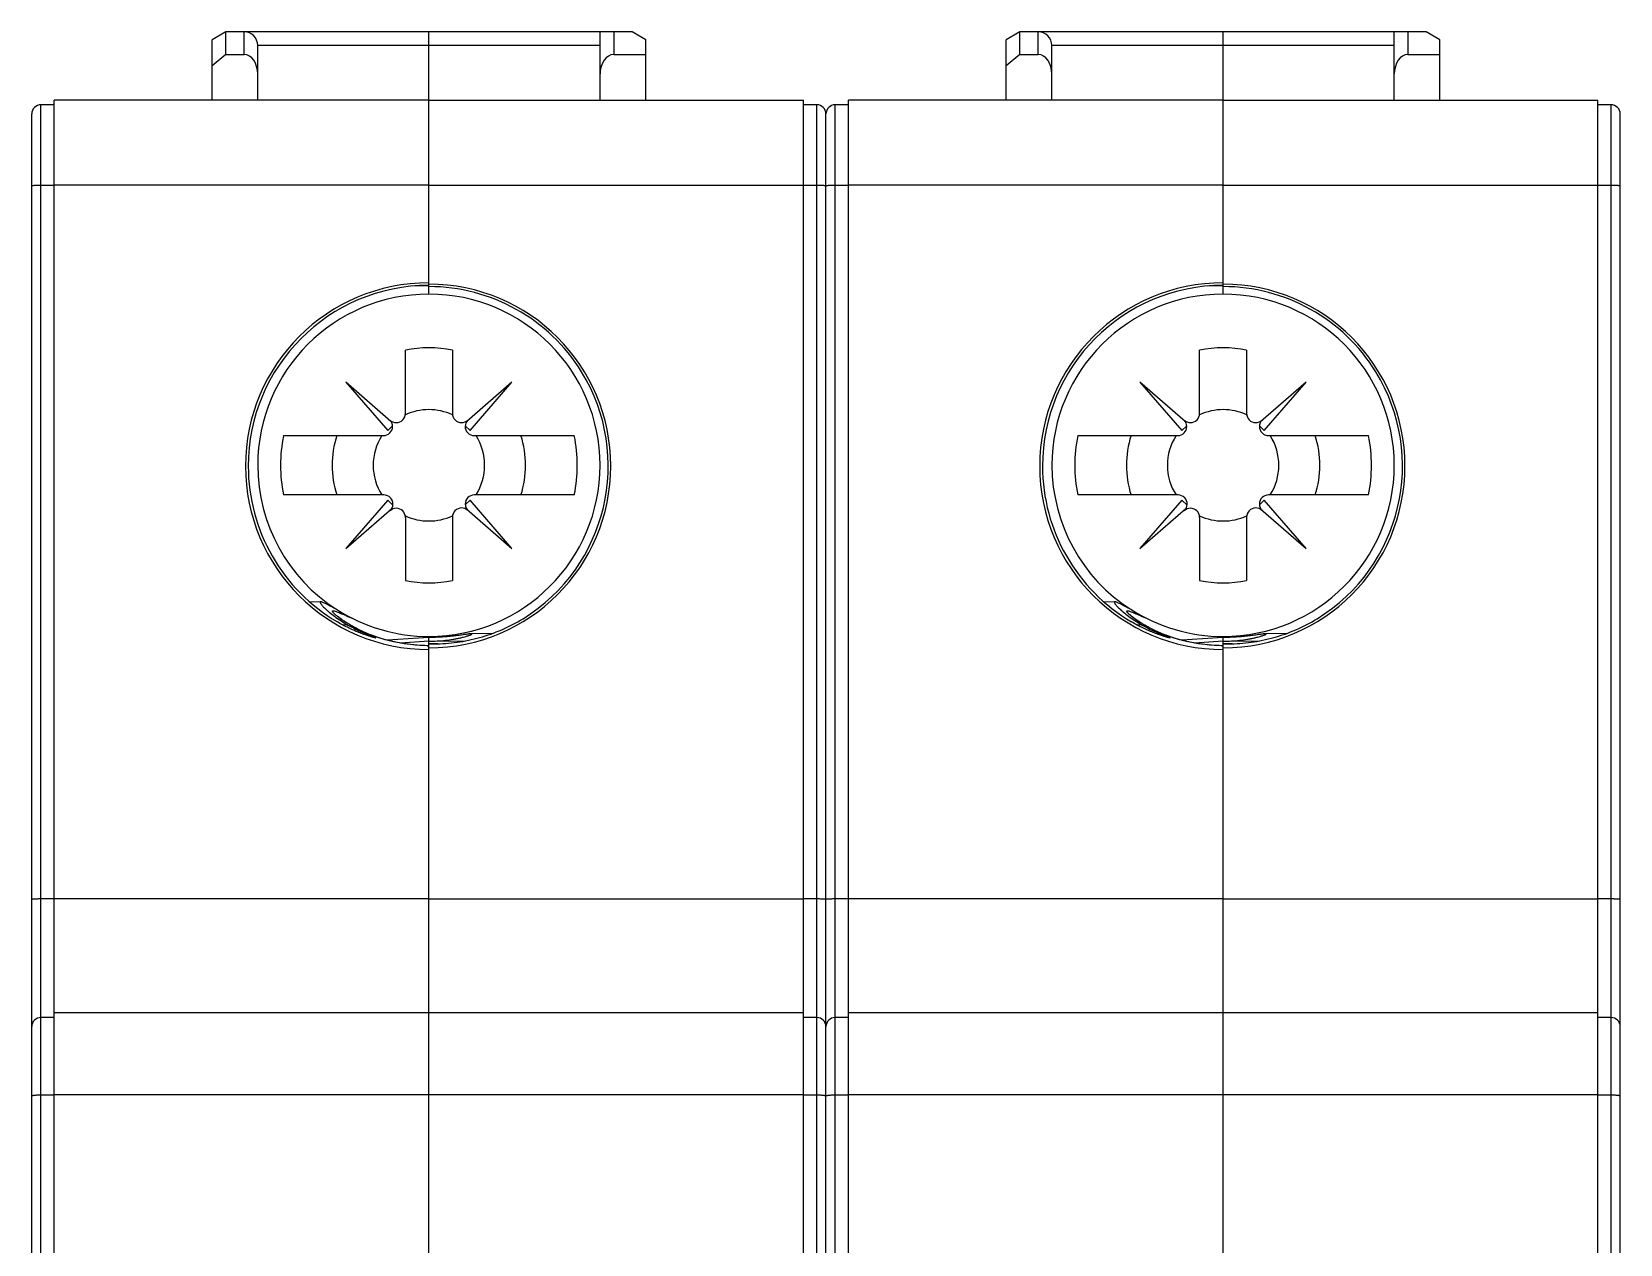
# Model space of a CAD drawing. Header units: millimetres. Extents: x 349.6 to 384.6, y 164.5 to 252.5.
# Drawn here: x 349.64 to 384.44, y 225.9 to 252.47 of the extents above; entities that cross this region are included whole.
import ezdxf

# ---------------------------------------------------------------- set-up
doc = ezdxf.new("R2010")
doc.units = ezdxf.units.MM
doc.header["$MEASUREMENT"] = 0
doc.layers.get('0').update_dxf_attribs({"lineweight": 0})
for name, color, linetype, lineweight in [('03_AXES', 7, 'Continuous', 0), ('08_DRAFTS', 7, 'Continuous', 0), ('09_ROUNDS', 7, 'Continuous', 0), ('10_CHAMFER', 7, 'Continuous', 0)]:
    doc.layers.add(name, color=color, linetype=linetype, lineweight=lineweight)

msp = doc.modelspace()

# ---------------------------------------------------------------- linework, layer by layer
at = {"color": 7, "lineweight": 25}
for p, q in [((350.126, 214.205), (350.126, 250.965)), ((358.336, 250.965), (350.126, 250.965)), ((367.526, 214.205), (367.526, 250.965)), ((375.736, 250.965), (367.526, 250.965)), ((349.636, 166.265), (349.636, 250.665)), ((349.836, 214.92), (349.836, 250.865)), ((350.126, 250.865), (349.836, 250.865)), ((367.036, 209.552), (367.036, 250.665)), ((367.236, 214.92), (367.236, 250.865)), ((367.526, 250.865), (367.236, 250.865)), ((350.126, 249.098), (349.836, 249.098)), ((358.336, 249.105), (350.126, 249.105)), ((367.526, 249.098), (367.236, 249.098)), ((375.736, 249.105), (367.526, 249.105)), ((357.506, 243.928), (356.515, 244.786)), ((356.515, 244.786), (357.435, 243.726)), ((360.157, 244.786), (359.165, 243.926)), ((359.238, 243.726), (360.157, 244.786)), ((374.906, 243.928), (373.915, 244.786)), ((373.915, 244.786), (374.835, 243.726)), ((377.557, 244.786), (376.565, 243.926)), ((376.638, 243.726), (377.557, 244.786)), ((357.435, 243.726), (357.54, 243.831)), ((359.132, 243.831), (359.238, 243.726)), ((374.835, 243.726), (374.94, 243.831)), ((376.532, 243.831), (376.638, 243.726)), ((357.435, 242.205), (356.515, 241.145)), ((356.515, 241.145), (357.522, 242.017)), ((357.547, 242.093), (357.435, 242.205)), ((359.238, 242.205), (359.132, 242.099)), ((359.165, 242.005), (360.157, 241.145)), ((360.157, 241.145), (359.238, 242.205)), ((374.835, 242.205), (373.915, 241.145)), ((373.915, 241.145), (374.922, 242.017)), ((374.947, 242.093), (374.835, 242.205)), ((376.638, 242.205), (376.532, 242.099)), ((376.565, 242.005), (377.557, 241.145)), ((377.557, 241.145), (376.638, 242.205)), ((350.126, 233.462), (349.836, 233.462)), ((358.336, 233.465), (350.126, 233.465)), ((367.526, 233.462), (367.236, 233.462)), ((375.736, 233.465), (367.526, 233.465)), ((350.126, 230.865), (349.836, 230.865)), ((358.336, 230.965), (350.126, 230.965)), ((367.526, 230.865), (367.236, 230.865)), ((375.736, 230.965), (367.526, 230.965)), ((350.126, 229.162), (349.836, 229.162)), ((358.336, 229.173), (350.126, 229.173)), ((367.526, 229.162), (367.236, 229.162)), ((375.736, 229.173), (367.526, 229.173))]:
    msp.add_line(p, q, dxfattribs=at)
for points in [[(349.836, 250.865), (349.726, 250.865), (349.636, 250.776), (349.636, 250.665)], [(367.236, 250.865), (367.126, 250.865), (367.036, 250.776), (367.036, 250.665)], [(358.851, 245.488), (358.511, 245.558), (358.161, 245.558), (357.821, 245.488)], [(376.251, 245.488), (375.911, 245.558), (375.561, 245.558), (375.221, 245.488)], [(359.369, 242.315), (359.619, 242.713), (359.619, 243.218), (359.369, 243.615)], [(360.353, 242.315), (360.489, 242.738), (360.489, 243.193), (360.353, 243.615)], [(376.769, 242.315), (377.019, 242.713), (377.019, 243.218), (376.769, 243.615)], [(377.753, 242.315), (377.889, 242.738), (377.889, 243.193), (377.753, 243.615)], [(357.116, 242.965), (357.116, 242.735), (357.181, 242.51), (357.304, 242.315)], [(374.516, 242.965), (374.516, 242.735), (374.581, 242.51), (374.704, 242.315)], [(357.821, 240.442), (358.161, 240.373), (358.511, 240.373), (358.851, 240.442)], [(375.221, 240.442), (375.561, 240.373), (375.911, 240.373), (376.251, 240.442)], [(349.836, 230.865), (349.726, 230.865), (349.636, 230.776), (349.636, 230.665)], [(367.236, 230.865), (367.126, 230.865), (367.036, 230.776), (367.036, 230.665)]]:
    msp.add_open_spline(points, degree=3, dxfattribs=at)
for points, knots in [([(349.836, 249.098), (349.823, 249.098), (349.81, 249.098), (349.797, 249.098), (349.785, 249.098), (349.772, 249.097), (349.76, 249.097), (349.748, 249.097), (349.737, 249.096), (349.725, 249.096), (349.715, 249.095), (349.705, 249.095), (349.695, 249.094), (349.686, 249.093), (349.678, 249.093), (349.67, 249.092), (349.664, 249.091), (349.657, 249.09), (349.651, 249.089), (349.649, 249.089), (349.647, 249.089), (349.645, 249.088), (349.643, 249.088), (349.641, 249.087), (349.64, 249.087), (349.639, 249.086), (349.638, 249.086), (349.637, 249.085), (349.637, 249.085), (349.636, 249.085), (349.636, 249.084)], [0, 0, 0, 0, 1, 1, 1, 2, 2, 2, 3, 3, 3, 4, 4, 4, 5, 5, 5, 6, 6, 6, 7, 7, 7, 8, 8, 8, 9, 9, 9, 10, 10, 10, 10]), ([(367.236, 249.098), (367.223, 249.098), (367.21, 249.098), (367.197, 249.098), (367.185, 249.098), (367.172, 249.097), (367.16, 249.097), (367.148, 249.097), (367.137, 249.096), (367.125, 249.096), (367.115, 249.095), (367.105, 249.095), (367.095, 249.094), (367.086, 249.093), (367.078, 249.093), (367.07, 249.092), (367.064, 249.091), (367.057, 249.09), (367.051, 249.089), (367.049, 249.089), (367.047, 249.089), (367.045, 249.088), (367.043, 249.088), (367.041, 249.087), (367.04, 249.087), (367.039, 249.086), (367.038, 249.086), (367.037, 249.085), (367.037, 249.085), (367.036, 249.085), (367.036, 249.084)], [0, 0, 0, 0, 1, 1, 1, 2, 2, 2, 3, 3, 3, 4, 4, 4, 5, 5, 5, 6, 6, 6, 7, 7, 7, 8, 8, 8, 9, 9, 9, 10, 10, 10, 10]), ([(357.34, 243.615), (357.451, 243.615), (357.54, 243.705), (357.54, 243.815), (357.54, 243.869), (357.519, 243.92), (357.481, 243.958)], [0, 0, 0, 0, 1, 1, 1, 2, 2, 2, 2]), ([(359.191, 243.958), (359.112, 243.881), (359.111, 243.754), (359.188, 243.675), (359.226, 243.637), (359.277, 243.615), (359.331, 243.615)], [0, 0, 0, 0, 1, 1, 1, 2, 2, 2, 2]), ([(374.74, 243.615), (374.851, 243.615), (374.94, 243.705), (374.94, 243.815), (374.94, 243.869), (374.919, 243.92), (374.881, 243.958)], [0, 0, 0, 0, 1, 1, 1, 2, 2, 2, 2]), ([(376.591, 243.958), (376.512, 243.881), (376.511, 243.754), (376.588, 243.675), (376.626, 243.637), (376.677, 243.615), (376.731, 243.615)], [0, 0, 0, 0, 1, 1, 1, 2, 2, 2, 2]), ([(357.485, 241.969), (357.565, 242.045), (357.569, 242.171), (357.494, 242.252), (357.456, 242.292), (357.403, 242.315), (357.348, 242.315)], [0, 0, 0, 0, 1, 1, 1, 2, 2, 2, 2]), ([(359.331, 242.315), (359.221, 242.315), (359.131, 242.226), (359.131, 242.115), (359.131, 242.062), (359.153, 242.01), (359.191, 241.973)], [0, 0, 0, 0, 1, 1, 1, 2, 2, 2, 2]), ([(374.885, 241.969), (374.965, 242.045), (374.969, 242.171), (374.894, 242.252), (374.856, 242.292), (374.803, 242.315), (374.748, 242.315)], [0, 0, 0, 0, 1, 1, 1, 2, 2, 2, 2]), ([(376.731, 242.315), (376.621, 242.315), (376.531, 242.226), (376.531, 242.115), (376.531, 242.062), (376.553, 242.01), (376.591, 241.973)], [0, 0, 0, 0, 1, 1, 1, 2, 2, 2, 2]), ([(349.836, 233.462), (349.823, 233.462), (349.81, 233.462), (349.797, 233.462), (349.785, 233.462), (349.772, 233.462), (349.76, 233.461), (349.748, 233.461), (349.736, 233.461), (349.725, 233.461), (349.715, 233.461), (349.705, 233.46), (349.695, 233.46), (349.69, 233.46), (349.686, 233.46), (349.681, 233.459), (349.678, 233.459), (349.674, 233.459), (349.67, 233.459), (349.666, 233.459), (349.663, 233.458), (349.66, 233.458), (349.657, 233.458), (349.654, 233.458), (349.651, 233.458), (349.649, 233.457), (349.647, 233.457), (349.645, 233.457), (349.643, 233.457), (349.641, 233.457), (349.64, 233.456), (349.639, 233.456), (349.638, 233.456), (349.637, 233.456), (349.637, 233.456), (349.636, 233.455), (349.636, 233.455)], [0, 0, 0, 0, 1, 1, 1, 2, 2, 2, 3, 3, 3, 4, 4, 4, 5, 5, 5, 6, 6, 6, 7, 7, 7, 8, 8, 8, 9, 9, 9, 10, 10, 10, 11, 11, 11, 12, 12, 12, 12]), ([(367.236, 233.462), (367.223, 233.462), (367.21, 233.462), (367.197, 233.462), (367.185, 233.462), (367.172, 233.462), (367.16, 233.461), (367.148, 233.461), (367.136, 233.461), (367.125, 233.461), (367.115, 233.461), (367.105, 233.46), (367.095, 233.46), (367.09, 233.46), (367.086, 233.46), (367.081, 233.459), (367.078, 233.459), (367.074, 233.459), (367.07, 233.459), (367.066, 233.459), (367.063, 233.458), (367.06, 233.458), (367.057, 233.458), (367.054, 233.458), (367.051, 233.458), (367.049, 233.457), (367.047, 233.457), (367.045, 233.457), (367.043, 233.457), (367.041, 233.457), (367.04, 233.456), (367.039, 233.456), (367.038, 233.456), (367.037, 233.456), (367.037, 233.456), (367.036, 233.455), (367.036, 233.455)], [0, 0, 0, 0, 1, 1, 1, 2, 2, 2, 3, 3, 3, 4, 4, 4, 5, 5, 5, 6, 6, 6, 7, 7, 7, 8, 8, 8, 9, 9, 9, 10, 10, 10, 11, 11, 11, 12, 12, 12, 12]), ([(349.836, 229.162), (349.811, 229.162), (349.785, 229.162), (349.76, 229.161), (349.748, 229.16), (349.737, 229.159), (349.725, 229.159), (349.715, 229.158), (349.705, 229.157), (349.695, 229.156), (349.686, 229.155), (349.678, 229.154), (349.67, 229.153), (349.664, 229.152), (349.657, 229.151), (349.651, 229.149), (349.649, 229.149), (349.647, 229.148), (349.645, 229.147), (349.643, 229.147), (349.641, 229.146), (349.64, 229.146), (349.639, 229.145), (349.638, 229.144), (349.637, 229.143), (349.637, 229.143), (349.636, 229.142), (349.636, 229.141)], [0, 0, 0, 0, 1, 1, 1, 2, 2, 2, 3, 3, 3, 4, 4, 4, 5, 5, 5, 6, 6, 6, 7, 7, 7, 8, 8, 8, 9, 9, 9, 9]), ([(367.236, 229.162), (367.211, 229.162), (367.185, 229.162), (367.16, 229.161), (367.148, 229.16), (367.137, 229.159), (367.125, 229.159), (367.115, 229.158), (367.105, 229.157), (367.095, 229.156), (367.086, 229.155), (367.078, 229.154), (367.07, 229.153), (367.064, 229.152), (367.057, 229.151), (367.051, 229.149), (367.049, 229.149), (367.047, 229.148), (367.045, 229.147), (367.043, 229.147), (367.041, 229.146), (367.04, 229.146), (367.039, 229.145), (367.038, 229.144), (367.037, 229.143), (367.037, 229.143), (367.036, 229.142), (367.036, 229.141)], [0, 0, 0, 0, 1, 1, 1, 2, 2, 2, 3, 3, 3, 4, 4, 4, 5, 5, 5, 6, 6, 6, 7, 7, 7, 8, 8, 8, 9, 9, 9, 9])]:
    msp.add_open_spline(points, degree=3, knots=knots, dxfattribs=at)
at = {"layer": '03_AXES', "color": 7, "lineweight": 25}
for p, q in [((358.336, 246.715), (358.336, 252.465)), ((362.786, 252.465), (358.336, 252.465)), ((362.086, 250.965), (362.086, 252.465)), ((362.386, 252.465), (362.386, 251.965)), ((363.086, 252.292), (362.786, 252.465)), ((375.736, 246.715), (375.736, 252.465)), ((380.186, 252.465), (375.736, 252.465)), ((379.486, 250.965), (379.486, 252.465)), ((379.786, 252.465), (379.786, 251.965)), ((380.486, 252.292), (380.186, 252.465)), ((362.086, 252.165), (358.336, 252.165)), ((362.386, 251.965), (363.086, 251.965)), ((363.086, 250.965), (363.086, 252.292)), ((379.486, 252.165), (375.736, 252.165)), ((379.786, 251.965), (380.486, 251.965)), ((380.486, 250.965), (380.486, 252.292)), ((358.336, 250.965), (366.546, 250.965)), ((366.546, 214.205), (366.546, 250.965)), ((375.736, 250.965), (383.946, 250.965)), ((383.946, 214.205), (383.946, 250.965)), ((366.836, 250.865), (366.546, 250.865)), ((366.836, 214.92), (366.836, 250.865)), ((367.036, 206.746), (367.036, 250.665)), ((384.236, 250.865), (383.946, 250.865)), ((384.236, 214.92), (384.236, 250.865)), ((384.436, 166.265), (384.436, 250.665)), ((358.336, 249.105), (366.546, 249.105)), ((366.836, 249.098), (366.546, 249.098)), ((375.736, 249.105), (383.946, 249.105)), ((384.236, 249.098), (383.946, 249.098)), ((357.821, 244.1), (357.821, 245.488)), ((358.851, 245.488), (358.851, 244.101)), ((375.221, 244.1), (375.221, 245.488)), ((376.251, 245.488), (376.251, 244.101)), ((355.152, 243.615), (357.34, 243.615)), ((359.331, 243.615), (361.522, 243.615)), ((372.552, 243.615), (374.74, 243.615)), ((376.731, 243.615), (378.922, 243.615)), ((357.348, 242.315), (355.152, 242.315)), ((361.522, 242.315), (359.331, 242.315)), ((374.748, 242.315), (372.552, 242.315)), ((378.922, 242.315), (376.731, 242.315)), ((357.821, 241.823), (357.821, 240.442)), ((358.851, 241.83), (358.851, 240.442)), ((375.221, 241.823), (375.221, 240.442)), ((376.251, 241.83), (376.251, 240.442)), ((358.336, 239.192), (357.431, 239.132)), ((358.336, 239.111), (357.712, 239.07)), ((358.336, 212.81), (358.336, 239.192)), ((358.336, 239.111), (359.133, 239.118)), ((359.719, 239.278), (359.264, 239.274)), ((375.736, 239.192), (374.831, 239.132)), ((375.736, 239.111), (375.112, 239.07)), ((375.736, 212.81), (375.736, 239.192)), ((375.736, 239.111), (376.533, 239.118)), ((377.119, 239.278), (376.664, 239.274)), ((358.531, 239.053), (358.336, 239.051)), ((375.931, 239.053), (375.736, 239.051)), ((358.336, 233.465), (366.546, 233.465)), ((366.836, 233.462), (366.546, 233.462)), ((375.736, 233.465), (383.946, 233.465)), ((384.236, 233.462), (383.946, 233.462)), ((366.546, 230.965), (358.336, 230.965)), ((366.836, 230.865), (366.546, 230.865)), ((383.946, 230.965), (375.736, 230.965)), ((384.236, 230.865), (383.946, 230.865)), ((366.546, 229.173), (358.336, 229.173)), ((366.836, 229.162), (366.546, 229.162)), ((383.946, 229.173), (375.736, 229.173)), ((384.236, 229.162), (383.946, 229.162))]:
    msp.add_line(p, q, dxfattribs=at)
for points in [[(362.386, 251.965), (362.22, 251.965), (362.086, 251.776), (362.086, 251.541)], [(379.786, 251.965), (379.62, 251.965), (379.486, 251.776), (379.486, 251.541)], [(367.036, 250.665), (367.036, 250.776), (366.947, 250.865), (366.836, 250.865)], [(384.436, 250.665), (384.436, 250.776), (384.347, 250.865), (384.236, 250.865)], [(358.851, 244.071), (358.525, 244.223), (358.148, 244.223), (357.821, 244.071)], [(376.251, 244.071), (375.925, 244.223), (375.548, 244.223), (375.221, 244.071)], [(355.152, 243.615), (355.064, 243.186), (355.064, 242.744), (355.152, 242.315)], [(356.319, 243.615), (356.183, 243.193), (356.183, 242.738), (356.319, 242.315)], [(357.304, 243.615), (357.181, 243.421), (357.116, 243.195), (357.116, 242.965)], [(361.522, 242.315), (361.609, 242.744), (361.609, 243.186), (361.522, 243.615)], [(372.552, 243.615), (372.464, 243.186), (372.464, 242.744), (372.552, 242.315)], [(373.719, 243.615), (373.583, 243.193), (373.583, 242.738), (373.719, 242.315)], [(374.704, 243.615), (374.581, 243.421), (374.516, 243.195), (374.516, 242.965)], [(378.922, 242.315), (379.009, 242.744), (379.009, 243.186), (378.922, 243.615)], [(357.821, 241.859), (358.148, 241.707), (358.525, 241.707), (358.851, 241.859)], [(375.221, 241.859), (375.548, 241.707), (375.925, 241.707), (376.251, 241.859)], [(367.036, 230.665), (367.036, 230.776), (366.947, 230.865), (366.836, 230.865)], [(384.436, 230.665), (384.436, 230.776), (384.347, 230.865), (384.236, 230.865)]]:
    msp.add_open_spline(points, degree=3, dxfattribs=at)
for points, knots in [([(367.036, 249.084), (367.036, 249.085), (367.036, 249.085), (367.035, 249.085), (367.034, 249.086), (367.033, 249.086), (367.032, 249.087), (367.031, 249.087), (367.029, 249.088), (367.027, 249.088), (367.025, 249.089), (367.023, 249.089), (367.021, 249.089), (367.015, 249.09), (367.009, 249.091), (367.002, 249.092), (366.994, 249.093), (366.986, 249.093), (366.978, 249.094), (366.967, 249.095), (366.957, 249.095), (366.947, 249.096), (366.936, 249.096), (366.924, 249.097), (366.913, 249.097), (366.9, 249.097), (366.888, 249.098), (366.875, 249.098), (366.862, 249.098), (366.849, 249.098), (366.836, 249.098)], [0, 0, 0, 0, 1, 1, 1, 2, 2, 2, 3, 3, 3, 4, 4, 4, 5, 5, 5, 6, 6, 6, 7, 7, 7, 8, 8, 8, 9, 9, 9, 10, 10, 10, 10]), ([(384.436, 249.084), (384.436, 249.085), (384.436, 249.085), (384.435, 249.085), (384.434, 249.086), (384.433, 249.086), (384.432, 249.087), (384.431, 249.087), (384.429, 249.088), (384.427, 249.088), (384.425, 249.089), (384.423, 249.089), (384.421, 249.089), (384.415, 249.09), (384.409, 249.091), (384.402, 249.092), (384.394, 249.093), (384.386, 249.093), (384.378, 249.094), (384.367, 249.095), (384.357, 249.095), (384.347, 249.096), (384.336, 249.096), (384.324, 249.097), (384.313, 249.097), (384.3, 249.097), (384.288, 249.098), (384.275, 249.098), (384.262, 249.098), (384.249, 249.098), (384.236, 249.098)], [0, 0, 0, 0, 1, 1, 1, 2, 2, 2, 3, 3, 3, 4, 4, 4, 5, 5, 5, 6, 6, 6, 7, 7, 7, 8, 8, 8, 9, 9, 9, 10, 10, 10, 10]), ([(358.336, 246.965), (356.117, 246.965), (354.318, 245.166), (354.318, 242.947), (354.318, 240.728), (356.117, 238.929), (358.336, 238.929), (358.336, 238.929), (358.336, 238.929), (358.336, 238.929)], [0, 0, 0, 0, 1, 1, 1, 2, 2, 2, 3, 3, 3, 3]), ([(358.336, 238.965), (360.537, 238.965), (362.32, 240.749), (362.32, 242.95), (362.32, 245.15), (360.537, 246.934), (358.336, 246.934), (358.336, 246.934), (358.336, 246.934), (358.336, 246.934)], [0, 0, 0, 0, 1, 1, 1, 2, 2, 2, 3, 3, 3, 3]), ([(360.398, 239.604), (362.246, 240.744), (362.82, 243.166), (361.68, 245.014), (360.965, 246.174), (359.699, 246.88), (358.336, 246.881)], [0, 0, 0, 0, 1, 1, 1, 2, 2, 2, 2]), ([(375.736, 246.965), (373.517, 246.965), (371.718, 245.166), (371.718, 242.947), (371.718, 240.728), (373.517, 238.929), (375.736, 238.929), (375.736, 238.929), (375.736, 238.929), (375.736, 238.929)], [0, 0, 0, 0, 1, 1, 1, 2, 2, 2, 3, 3, 3, 3]), ([(375.736, 238.965), (377.937, 238.965), (379.72, 240.749), (379.72, 242.95), (379.72, 245.15), (377.937, 246.934), (375.736, 246.934), (375.736, 246.934), (375.736, 246.934), (375.736, 246.934)], [0, 0, 0, 0, 1, 1, 1, 2, 2, 2, 3, 3, 3, 3]), ([(377.798, 239.604), (379.646, 240.744), (380.22, 243.166), (379.08, 245.014), (378.365, 246.174), (377.099, 246.88), (375.736, 246.881)], [0, 0, 0, 0, 1, 1, 1, 2, 2, 2, 2]), ([(358.336, 239.215), (360.407, 239.215), (362.086, 240.894), (362.086, 242.965), (362.086, 245.037), (360.407, 246.715), (358.336, 246.715)], [0, 0, 0, 0, 1, 1, 1, 2, 2, 2, 2]), ([(375.736, 239.215), (377.807, 239.215), (379.486, 240.894), (379.486, 242.965), (379.486, 245.037), (377.807, 246.715), (375.736, 246.715)], [0, 0, 0, 0, 1, 1, 1, 2, 2, 2, 2]), ([(357.481, 243.958), (357.559, 243.88), (357.686, 243.881), (357.764, 243.96), (357.8, 243.997), (357.821, 244.048), (357.821, 244.1)], [0, 0, 0, 0, 1, 1, 1, 2, 2, 2, 2]), ([(358.851, 244.101), (358.851, 243.991), (358.941, 243.901), (359.051, 243.901), (359.103, 243.901), (359.154, 243.922), (359.191, 243.958)], [0, 0, 0, 0, 1, 1, 1, 2, 2, 2, 2]), ([(374.881, 243.958), (374.959, 243.88), (375.086, 243.881), (375.164, 243.96), (375.2, 243.997), (375.221, 244.048), (375.221, 244.1)], [0, 0, 0, 0, 1, 1, 1, 2, 2, 2, 2]), ([(376.251, 244.101), (376.251, 243.991), (376.341, 243.901), (376.451, 243.901), (376.503, 243.901), (376.554, 243.922), (376.591, 243.958)], [0, 0, 0, 0, 1, 1, 1, 2, 2, 2, 2]), ([(357.821, 241.823), (357.821, 241.934), (357.732, 242.023), (357.621, 242.023), (357.57, 242.023), (357.522, 242.004), (357.485, 241.969)], [0, 0, 0, 0, 1, 1, 1, 2, 2, 2, 2]), ([(359.191, 241.973), (359.112, 242.05), (358.986, 242.049), (358.908, 241.97), (358.872, 241.932), (358.851, 241.882), (358.851, 241.83)], [0, 0, 0, 0, 1, 1, 1, 2, 2, 2, 2]), ([(375.221, 241.823), (375.221, 241.934), (375.132, 242.023), (375.021, 242.023), (374.97, 242.023), (374.922, 242.004), (374.885, 241.969)], [0, 0, 0, 0, 1, 1, 1, 2, 2, 2, 2]), ([(376.591, 241.973), (376.512, 242.05), (376.386, 242.049), (376.308, 241.97), (376.272, 241.932), (376.251, 241.882), (376.251, 241.83)], [0, 0, 0, 0, 1, 1, 1, 2, 2, 2, 2]), ([(358.457, 239.051), (358.539, 239.052), (358.622, 239.055), (358.705, 239.062), (358.788, 239.068), (358.871, 239.077), (358.953, 239.088), (359.12, 239.112), (359.285, 239.146), (359.447, 239.191), (359.612, 239.237), (359.775, 239.294), (359.932, 239.362), (360.093, 239.431), (360.249, 239.512), (360.398, 239.604)], [0, 0, 0, 0, 1, 1, 1, 2, 2, 2, 3, 3, 3, 4, 4, 4, 5, 5, 5, 5]), ([(375.857, 239.051), (375.939, 239.052), (376.022, 239.055), (376.105, 239.062), (376.188, 239.068), (376.271, 239.077), (376.353, 239.088), (376.52, 239.112), (376.685, 239.146), (376.847, 239.191), (377.012, 239.237), (377.175, 239.294), (377.332, 239.362), (377.493, 239.431), (377.649, 239.512), (377.798, 239.604)], [0, 0, 0, 0, 1, 1, 1, 2, 2, 2, 3, 3, 3, 4, 4, 4, 5, 5, 5, 5]), ([(359.264, 239.274), (359.256, 239.273), (359.249, 239.273), (359.242, 239.272), (359.232, 239.271), (359.222, 239.27), (359.212, 239.269), (359.2, 239.268), (359.187, 239.266), (359.175, 239.264), (359.16, 239.262), (359.146, 239.26), (359.131, 239.258), (359.096, 239.253), (359.062, 239.248), (359.027, 239.243), (358.987, 239.238), (358.946, 239.232), (358.906, 239.228), (358.861, 239.222), (358.817, 239.218), (358.772, 239.213), (358.725, 239.209), (358.678, 239.205), (358.631, 239.202), (358.533, 239.196), (358.434, 239.192), (358.336, 239.192)], [0, 0, 0, 0, 1, 1, 1, 2, 2, 2, 3, 3, 3, 4, 4, 4, 5, 5, 5, 6, 6, 6, 7, 7, 7, 8, 8, 8, 9, 9, 9, 9]), ([(358.336, 239.111), (358.397, 239.111), (358.458, 239.112), (358.519, 239.116), (358.579, 239.119), (358.639, 239.124), (358.698, 239.13), (358.755, 239.137), (358.812, 239.145), (358.868, 239.154), (358.894, 239.158), (358.921, 239.163), (358.947, 239.168), (358.972, 239.173), (358.997, 239.178), (359.021, 239.184), (359.044, 239.189), (359.066, 239.195), (359.089, 239.2), (359.109, 239.205), (359.129, 239.211), (359.149, 239.217), (359.158, 239.219), (359.166, 239.222), (359.175, 239.225), (359.183, 239.227), (359.191, 239.23), (359.199, 239.232), (359.206, 239.235), (359.213, 239.237), (359.22, 239.24), (359.226, 239.242), (359.232, 239.244), (359.238, 239.246), (359.244, 239.248), (359.249, 239.25), (359.254, 239.253), (359.258, 239.254), (359.262, 239.256), (359.265, 239.258), (359.268, 239.26), (359.271, 239.261), (359.274, 239.263), (359.275, 239.264), (359.276, 239.264), (359.277, 239.265), (359.278, 239.266), (359.278, 239.266), (359.279, 239.267), (359.28, 239.268), (359.281, 239.269), (359.28, 239.27), (359.28, 239.27), (359.28, 239.271), (359.28, 239.271), (359.279, 239.271), (359.279, 239.272), (359.278, 239.272), (359.277, 239.272), (359.277, 239.273), (359.276, 239.273), (359.275, 239.273), (359.274, 239.273), (359.273, 239.273), (359.27, 239.274), (359.267, 239.274), (359.264, 239.274)], [0, 0, 0, 0, 1, 1, 1, 2, 2, 2, 3, 3, 3, 4, 4, 4, 5, 5, 5, 6, 6, 6, 7, 7, 7, 8, 8, 8, 9, 9, 9, 10, 10, 10, 11, 11, 11, 12, 12, 12, 13, 13, 13, 14, 14, 14, 15, 15, 15, 16, 16, 16, 17, 17, 17, 18, 18, 18, 19, 19, 19, 20, 20, 20, 21, 21, 21, 22, 22, 22, 22]), ([(376.664, 239.274), (376.656, 239.273), (376.649, 239.273), (376.642, 239.272), (376.632, 239.271), (376.622, 239.27), (376.612, 239.269), (376.6, 239.268), (376.587, 239.266), (376.575, 239.264), (376.56, 239.262), (376.546, 239.26), (376.531, 239.258), (376.496, 239.253), (376.462, 239.248), (376.427, 239.243), (376.387, 239.238), (376.346, 239.232), (376.306, 239.228), (376.261, 239.222), (376.217, 239.218), (376.172, 239.213), (376.125, 239.209), (376.078, 239.205), (376.031, 239.202), (375.933, 239.196), (375.834, 239.192), (375.736, 239.192)], [0, 0, 0, 0, 1, 1, 1, 2, 2, 2, 3, 3, 3, 4, 4, 4, 5, 5, 5, 6, 6, 6, 7, 7, 7, 8, 8, 8, 9, 9, 9, 9]), ([(375.736, 239.111), (375.797, 239.111), (375.858, 239.112), (375.919, 239.116), (375.979, 239.119), (376.039, 239.124), (376.098, 239.13), (376.155, 239.137), (376.212, 239.145), (376.268, 239.154), (376.294, 239.158), (376.321, 239.163), (376.347, 239.168), (376.372, 239.173), (376.397, 239.178), (376.421, 239.184), (376.444, 239.189), (376.466, 239.195), (376.489, 239.2), (376.509, 239.205), (376.529, 239.211), (376.549, 239.217), (376.558, 239.219), (376.566, 239.222), (376.575, 239.225), (376.583, 239.227), (376.591, 239.23), (376.599, 239.232), (376.606, 239.235), (376.613, 239.237), (376.62, 239.24), (376.626, 239.242), (376.632, 239.244), (376.638, 239.246), (376.644, 239.248), (376.649, 239.25), (376.654, 239.253), (376.658, 239.254), (376.662, 239.256), (376.665, 239.258), (376.668, 239.26), (376.671, 239.261), (376.674, 239.263), (376.675, 239.264), (376.676, 239.264), (376.677, 239.265), (376.678, 239.266), (376.678, 239.266), (376.679, 239.267), (376.68, 239.268), (376.681, 239.269), (376.68, 239.27), (376.68, 239.27), (376.68, 239.271), (376.68, 239.271), (376.679, 239.271), (376.679, 239.272), (376.678, 239.272), (376.677, 239.272), (376.677, 239.273), (376.676, 239.273), (376.675, 239.273), (376.674, 239.273), (376.673, 239.273), (376.67, 239.274), (376.667, 239.274), (376.664, 239.274)], [0, 0, 0, 0, 1, 1, 1, 2, 2, 2, 3, 3, 3, 4, 4, 4, 5, 5, 5, 6, 6, 6, 7, 7, 7, 8, 8, 8, 9, 9, 9, 10, 10, 10, 11, 11, 11, 12, 12, 12, 13, 13, 13, 14, 14, 14, 15, 15, 15, 16, 16, 16, 17, 17, 17, 18, 18, 18, 19, 19, 19, 20, 20, 20, 21, 21, 21, 22, 22, 22, 22]), ([(358.336, 239.051), (358.357, 239.051), (358.378, 239.051), (358.398, 239.051), (358.418, 239.051), (358.437, 239.051), (358.457, 239.051)], [0, 0, 0, 0, 1, 1, 1, 2, 2, 2, 2]), ([(375.736, 239.051), (375.757, 239.051), (375.778, 239.051), (375.798, 239.051), (375.818, 239.051), (375.837, 239.051), (375.857, 239.051)], [0, 0, 0, 0, 1, 1, 1, 2, 2, 2, 2]), ([(367.036, 233.455), (367.036, 233.455), (367.036, 233.456), (367.035, 233.456), (367.034, 233.456), (367.033, 233.456), (367.032, 233.456), (367.031, 233.457), (367.029, 233.457), (367.027, 233.457), (367.025, 233.457), (367.023, 233.457), (367.021, 233.458), (367.018, 233.458), (367.015, 233.458), (367.013, 233.458), (367.009, 233.458), (367.006, 233.459), (367.002, 233.459), (366.999, 233.459), (366.995, 233.459), (366.991, 233.459), (366.986, 233.46), (366.982, 233.46), (366.978, 233.46), (366.967, 233.46), (366.957, 233.461), (366.947, 233.461), (366.936, 233.461), (366.924, 233.461), (366.913, 233.461), (366.9, 233.462), (366.888, 233.462), (366.875, 233.462), (366.862, 233.462), (366.849, 233.462), (366.836, 233.462)], [0, 0, 0, 0, 1, 1, 1, 2, 2, 2, 3, 3, 3, 4, 4, 4, 5, 5, 5, 6, 6, 6, 7, 7, 7, 8, 8, 8, 9, 9, 9, 10, 10, 10, 11, 11, 11, 12, 12, 12, 12]), ([(384.436, 233.455), (384.436, 233.455), (384.436, 233.456), (384.435, 233.456), (384.434, 233.456), (384.433, 233.456), (384.432, 233.456), (384.431, 233.457), (384.429, 233.457), (384.427, 233.457), (384.425, 233.457), (384.423, 233.457), (384.421, 233.458), (384.418, 233.458), (384.415, 233.458), (384.413, 233.458), (384.409, 233.458), (384.406, 233.459), (384.402, 233.459), (384.399, 233.459), (384.395, 233.459), (384.391, 233.459), (384.386, 233.46), (384.382, 233.46), (384.378, 233.46), (384.367, 233.46), (384.357, 233.461), (384.347, 233.461), (384.336, 233.461), (384.324, 233.461), (384.313, 233.461), (384.3, 233.462), (384.288, 233.462), (384.275, 233.462), (384.262, 233.462), (384.249, 233.462), (384.236, 233.462)], [0, 0, 0, 0, 1, 1, 1, 2, 2, 2, 3, 3, 3, 4, 4, 4, 5, 5, 5, 6, 6, 6, 7, 7, 7, 8, 8, 8, 9, 9, 9, 10, 10, 10, 11, 11, 11, 12, 12, 12, 12]), ([(367.036, 229.141), (367.036, 229.142), (367.036, 229.143), (367.035, 229.143), (367.034, 229.144), (367.033, 229.145), (367.032, 229.146), (367.031, 229.146), (367.029, 229.147), (367.027, 229.147), (367.025, 229.148), (367.023, 229.149), (367.021, 229.149), (367.015, 229.151), (367.009, 229.152), (367.002, 229.153), (366.994, 229.154), (366.986, 229.155), (366.978, 229.156), (366.967, 229.157), (366.957, 229.158), (366.947, 229.159), (366.936, 229.159), (366.924, 229.16), (366.913, 229.161), (366.887, 229.162), (366.862, 229.162), (366.836, 229.162)], [0, 0, 0, 0, 1, 1, 1, 2, 2, 2, 3, 3, 3, 4, 4, 4, 5, 5, 5, 6, 6, 6, 7, 7, 7, 8, 8, 8, 9, 9, 9, 9]), ([(384.436, 229.141), (384.436, 229.142), (384.436, 229.143), (384.435, 229.143), (384.434, 229.144), (384.433, 229.145), (384.432, 229.146), (384.431, 229.146), (384.429, 229.147), (384.427, 229.147), (384.425, 229.148), (384.423, 229.149), (384.421, 229.149), (384.415, 229.151), (384.409, 229.152), (384.402, 229.153), (384.394, 229.154), (384.386, 229.155), (384.378, 229.156), (384.367, 229.157), (384.357, 229.158), (384.347, 229.159), (384.336, 229.159), (384.324, 229.16), (384.313, 229.161), (384.287, 229.162), (384.262, 229.162), (384.236, 229.162)], [0, 0, 0, 0, 1, 1, 1, 2, 2, 2, 3, 3, 3, 4, 4, 4, 5, 5, 5, 6, 6, 6, 7, 7, 7, 8, 8, 8, 9, 9, 9, 9])]:
    msp.add_open_spline(points, degree=3, knots=knots, dxfattribs=at)
at = {"layer": '08_DRAFTS', "color": 7, "lineweight": 25}
for p, q in [((355.722, 239.978), (355.969, 239.974)), ((373.122, 239.978), (373.369, 239.974))]:
    msp.add_line(p, q, dxfattribs=at)
for points, knots in [([(358.336, 246.715), (356.265, 246.715), (354.586, 245.037), (354.586, 242.965), (354.586, 241.684), (355.241, 240.491), (356.322, 239.802)], [0, 0, 0, 0, 1, 1, 1, 2, 2, 2, 2]), ([(375.736, 246.715), (373.665, 246.715), (371.986, 245.037), (371.986, 242.965), (371.986, 241.684), (372.641, 240.491), (373.722, 239.802)], [0, 0, 0, 0, 1, 1, 1, 2, 2, 2, 2]), ([(355.969, 239.974), (355.967, 239.974), (355.965, 239.974), (355.963, 239.974), (355.961, 239.973), (355.96, 239.973), (355.959, 239.972), (355.958, 239.971), (355.957, 239.97), (355.956, 239.969), (355.955, 239.968), (355.955, 239.966), (355.955, 239.965), (355.955, 239.963), (355.955, 239.961), (355.955, 239.959), (355.956, 239.957), (355.957, 239.955), (355.957, 239.953), (355.958, 239.95), (355.96, 239.948), (355.961, 239.945), (355.963, 239.942), (355.964, 239.939), (355.966, 239.936), (355.971, 239.929), (355.976, 239.922), (355.981, 239.915), (355.988, 239.906), (355.995, 239.897), (356.002, 239.889), (356.011, 239.879), (356.021, 239.869), (356.03, 239.859), (356.041, 239.847), (356.053, 239.836), (356.064, 239.825), (356.078, 239.812), (356.091, 239.799), (356.105, 239.787), (356.121, 239.773), (356.137, 239.759), (356.152, 239.746), (356.189, 239.715), (356.227, 239.686), (356.266, 239.657), (356.311, 239.624), (356.357, 239.592), (356.404, 239.561), (356.456, 239.527), (356.51, 239.495), (356.564, 239.464)], [0, 0, 0, 0, 1, 1, 1, 2, 2, 2, 3, 3, 3, 4, 4, 4, 5, 5, 5, 6, 6, 6, 7, 7, 7, 8, 8, 8, 9, 9, 9, 10, 10, 10, 11, 11, 11, 12, 12, 12, 13, 13, 13, 14, 14, 14, 15, 15, 15, 16, 16, 16, 17, 17, 17, 17]), ([(356.322, 239.802), (356.278, 239.825), (356.234, 239.849), (356.19, 239.873), (356.171, 239.882), (356.153, 239.892), (356.134, 239.902), (356.119, 239.91), (356.103, 239.919), (356.086, 239.927), (356.073, 239.934), (356.059, 239.941), (356.046, 239.947), (356.035, 239.952), (356.024, 239.957), (356.013, 239.962), (356.004, 239.965), (355.996, 239.968), (355.987, 239.971), (355.981, 239.973), (355.975, 239.974), (355.969, 239.974)], [0, 0, 0, 0, 1, 1, 1, 2, 2, 2, 3, 3, 3, 4, 4, 4, 5, 5, 5, 6, 6, 6, 7, 7, 7, 7]), ([(373.369, 239.974), (373.367, 239.974), (373.365, 239.974), (373.363, 239.974), (373.361, 239.973), (373.36, 239.973), (373.359, 239.972), (373.358, 239.971), (373.357, 239.97), (373.356, 239.969), (373.355, 239.968), (373.355, 239.966), (373.355, 239.965), (373.355, 239.963), (373.355, 239.961), (373.355, 239.959), (373.356, 239.957), (373.357, 239.955), (373.357, 239.953), (373.358, 239.95), (373.36, 239.948), (373.361, 239.945), (373.363, 239.942), (373.364, 239.939), (373.366, 239.936), (373.371, 239.929), (373.376, 239.922), (373.381, 239.915), (373.388, 239.906), (373.395, 239.897), (373.402, 239.889), (373.411, 239.879), (373.421, 239.869), (373.43, 239.859), (373.441, 239.847), (373.453, 239.836), (373.464, 239.825), (373.478, 239.812), (373.491, 239.799), (373.505, 239.787), (373.521, 239.773), (373.537, 239.759), (373.552, 239.746), (373.589, 239.715), (373.627, 239.686), (373.666, 239.657), (373.711, 239.624), (373.757, 239.592), (373.804, 239.561), (373.856, 239.527), (373.91, 239.495), (373.964, 239.464)], [0, 0, 0, 0, 1, 1, 1, 2, 2, 2, 3, 3, 3, 4, 4, 4, 5, 5, 5, 6, 6, 6, 7, 7, 7, 8, 8, 8, 9, 9, 9, 10, 10, 10, 11, 11, 11, 12, 12, 12, 13, 13, 13, 14, 14, 14, 15, 15, 15, 16, 16, 16, 17, 17, 17, 17]), ([(373.722, 239.802), (373.678, 239.825), (373.634, 239.849), (373.59, 239.873), (373.571, 239.882), (373.553, 239.892), (373.534, 239.902), (373.519, 239.91), (373.503, 239.919), (373.486, 239.927), (373.473, 239.934), (373.459, 239.941), (373.446, 239.947), (373.435, 239.952), (373.424, 239.957), (373.413, 239.962), (373.404, 239.965), (373.396, 239.968), (373.387, 239.971), (373.381, 239.973), (373.375, 239.974), (373.369, 239.974)], [0, 0, 0, 0, 1, 1, 1, 2, 2, 2, 3, 3, 3, 4, 4, 4, 5, 5, 5, 6, 6, 6, 7, 7, 7, 7])]:
    msp.add_open_spline(points, degree=3, knots=knots, dxfattribs=at)
at = {"layer": '09_ROUNDS', "color": 7, "lineweight": 25}
for p, q in [((358.336, 252.465), (353.886, 252.465)), ((354.286, 251.965), (354.286, 252.465)), ((375.736, 252.465), (371.286, 252.465)), ((371.686, 251.965), (371.686, 252.465)), ((353.886, 251.965), (354.286, 251.965)), ((354.586, 250.965), (354.586, 252.165)), ((358.336, 252.165), (354.586, 252.165)), ((371.286, 251.965), (371.686, 251.965)), ((371.986, 250.965), (371.986, 252.165)), ((375.736, 252.165), (371.986, 252.165)), ((358.336, 246.898), (357.987, 246.892)), ((375.736, 246.898), (375.387, 246.892)), ((356.311, 239.679), (356.31, 239.68)), ((356.314, 239.675), (356.311, 239.679)), ((356.32, 239.67), (356.314, 239.675)), ((356.329, 239.662), (356.32, 239.67)), ((356.339, 239.653), (356.329, 239.662)), ((356.352, 239.642), (356.339, 239.653)), ((356.367, 239.63), (356.352, 239.642)), ((356.384, 239.616), (356.367, 239.63)), ((356.404, 239.601), (356.384, 239.616)), ((356.427, 239.584), (356.404, 239.601)), ((356.452, 239.567), (356.427, 239.584)), ((356.48, 239.548), (356.452, 239.567)), ((356.51, 239.527), (356.48, 239.548)), ((356.544, 239.506), (356.51, 239.527)), ((356.58, 239.484), (356.544, 239.506)), ((356.619, 239.461), (356.58, 239.484)), ((356.661, 239.437), (356.619, 239.461)), ((356.706, 239.413), (356.661, 239.437)), ((373.711, 239.679), (373.71, 239.68)), ((373.714, 239.675), (373.711, 239.679)), ((373.72, 239.67), (373.714, 239.675)), ((373.729, 239.662), (373.72, 239.67)), ((373.739, 239.653), (373.729, 239.662)), ((373.752, 239.642), (373.739, 239.653)), ((373.767, 239.63), (373.752, 239.642)), ((373.784, 239.616), (373.767, 239.63)), ((373.804, 239.601), (373.784, 239.616)), ((373.827, 239.584), (373.804, 239.601)), ((373.852, 239.567), (373.827, 239.584)), ((373.88, 239.548), (373.852, 239.567)), ((373.91, 239.527), (373.88, 239.548)), ((373.944, 239.506), (373.91, 239.527)), ((373.98, 239.484), (373.944, 239.506)), ((374.019, 239.461), (373.98, 239.484)), ((374.061, 239.437), (374.019, 239.461)), ((374.106, 239.413), (374.061, 239.437)), ((356.753, 239.388), (356.706, 239.413)), ((356.804, 239.363), (356.753, 239.388)), ((356.857, 239.337), (356.804, 239.363)), ((356.914, 239.312), (356.857, 239.337)), ((356.973, 239.286), (356.914, 239.312)), ((357.036, 239.261), (356.973, 239.286)), ((357.047, 239.236), (356.977, 239.238)), ((357.101, 239.236), (357.036, 239.261)), ((357.17, 239.211), (357.101, 239.236)), ((357.241, 239.187), (357.17, 239.211)), ((357.316, 239.164), (357.241, 239.187)), ((357.394, 239.141), (357.316, 239.164)), ((357.475, 239.12), (357.394, 239.141)), ((357.56, 239.1), (357.475, 239.12)), ((357.648, 239.082), (357.56, 239.1)), ((357.739, 239.065), (357.648, 239.082)), ((358.336, 239.215), (358.336, 239.192)), ((374.153, 239.388), (374.106, 239.413)), ((374.204, 239.363), (374.153, 239.388)), ((374.257, 239.337), (374.204, 239.363)), ((374.314, 239.312), (374.257, 239.337)), ((374.373, 239.286), (374.314, 239.312)), ((374.436, 239.261), (374.373, 239.286)), ((374.447, 239.236), (374.377, 239.238)), ((374.501, 239.236), (374.436, 239.261)), ((374.57, 239.211), (374.501, 239.236)), ((374.641, 239.187), (374.57, 239.211)), ((374.716, 239.164), (374.641, 239.187)), ((374.794, 239.141), (374.716, 239.164)), ((374.875, 239.12), (374.794, 239.141)), ((374.96, 239.1), (374.875, 239.12)), ((375.048, 239.082), (374.96, 239.1)), ((375.139, 239.065), (375.048, 239.082)), ((375.736, 239.215), (375.736, 239.192)), ((357.834, 239.05), (357.739, 239.065)), ((357.932, 239.037), (357.834, 239.05)), ((358.033, 239.027), (357.932, 239.037)), ((358.138, 239.019), (358.033, 239.027)), ((358.247, 239.014), (358.138, 239.019)), ((358.336, 239.012), (358.247, 239.014)), ((375.234, 239.05), (375.139, 239.065)), ((375.332, 239.037), (375.234, 239.05)), ((375.433, 239.027), (375.332, 239.037)), ((375.538, 239.019), (375.433, 239.027)), ((375.647, 239.014), (375.538, 239.019)), ((375.736, 239.012), (375.647, 239.014))]:
    msp.add_line(p, q, dxfattribs=at)
for points in [[(354.586, 252.165), (354.586, 252.331), (354.452, 252.465), (354.286, 252.465)], [(371.986, 252.165), (371.986, 252.331), (371.852, 252.465), (371.686, 252.465)], [(354.586, 251.541), (354.586, 251.776), (354.452, 251.965), (354.286, 251.965)], [(371.986, 251.541), (371.986, 251.776), (371.852, 251.965), (371.686, 251.965)], [(356.322, 239.802), (356.924, 239.419), (357.623, 239.215), (358.336, 239.215)], [(373.722, 239.802), (374.324, 239.419), (375.023, 239.215), (375.736, 239.215)], [(356.564, 239.464), (356.719, 239.376), (356.881, 239.3), (357.047, 239.236)], [(373.964, 239.464), (374.119, 239.376), (374.281, 239.3), (374.447, 239.236)], [(357.086, 239.241), (357.117, 239.229), (357.149, 239.217), (357.181, 239.206)], [(374.486, 239.241), (374.517, 239.229), (374.549, 239.217), (374.581, 239.206)], [(358.301, 239.012), (358.313, 239.012), (358.324, 239.012), (358.336, 239.012)], [(375.701, 239.012), (375.713, 239.012), (375.724, 239.012), (375.736, 239.012)]]:
    msp.add_open_spline(points, degree=3, dxfattribs=at)
for points, knots in [([(358.336, 246.909), (356.148, 246.907), (354.376, 245.131), (354.379, 242.943), (354.38, 241.541), (355.123, 240.244), (356.332, 239.533)], [0, 0, 0, 0, 1, 1, 1, 2, 2, 2, 2]), ([(375.736, 246.909), (373.548, 246.907), (371.776, 245.131), (371.779, 242.943), (371.78, 241.541), (372.523, 240.244), (373.732, 239.533)], [0, 0, 0, 0, 1, 1, 1, 2, 2, 2, 2]), ([(356.305, 239.676), (356.297, 239.683), (356.289, 239.691), (356.281, 239.699), (356.274, 239.705), (356.267, 239.712), (356.26, 239.719), (356.255, 239.724), (356.25, 239.73), (356.245, 239.736), (356.241, 239.74), (356.238, 239.745), (356.234, 239.75), (356.232, 239.754), (356.23, 239.758), (356.228, 239.762), (356.228, 239.763), (356.227, 239.765), (356.227, 239.766), (356.227, 239.768), (356.226, 239.769), (356.227, 239.77), (356.227, 239.771), (356.227, 239.772), (356.228, 239.773), (356.228, 239.774), (356.229, 239.775), (356.23, 239.776), (356.231, 239.777), (356.232, 239.777), (356.233, 239.777), (356.234, 239.778), (356.236, 239.778), (356.237, 239.778)], [0, 0, 0, 0, 1, 1, 1, 2, 2, 2, 3, 3, 3, 4, 4, 4, 5, 5, 5, 6, 6, 6, 7, 7, 7, 8, 8, 8, 9, 9, 9, 10, 10, 10, 11, 11, 11, 11]), ([(356.237, 239.778), (356.24, 239.779), (356.243, 239.779), (356.246, 239.778), (356.249, 239.778), (356.253, 239.777), (356.256, 239.777), (356.266, 239.775), (356.275, 239.772), (356.284, 239.769), (356.297, 239.765), (356.309, 239.761), (356.321, 239.756), (356.337, 239.75), (356.352, 239.744), (356.367, 239.738), (356.386, 239.73), (356.404, 239.722), (356.422, 239.714), (356.443, 239.705), (356.464, 239.696), (356.485, 239.687), (356.535, 239.665), (356.586, 239.644), (356.636, 239.623)], [0, 0, 0, 0, 1, 1, 1, 2, 2, 2, 3, 3, 3, 4, 4, 4, 5, 5, 5, 6, 6, 6, 7, 7, 7, 8, 8, 8, 8]), ([(373.705, 239.676), (373.697, 239.683), (373.689, 239.691), (373.681, 239.699), (373.674, 239.705), (373.667, 239.712), (373.66, 239.719), (373.655, 239.724), (373.65, 239.73), (373.645, 239.736), (373.641, 239.74), (373.638, 239.745), (373.634, 239.75), (373.632, 239.754), (373.63, 239.758), (373.628, 239.762), (373.628, 239.763), (373.627, 239.765), (373.627, 239.766), (373.627, 239.768), (373.626, 239.769), (373.627, 239.77), (373.627, 239.771), (373.627, 239.772), (373.628, 239.773), (373.628, 239.774), (373.629, 239.775), (373.63, 239.776), (373.631, 239.777), (373.632, 239.777), (373.633, 239.777), (373.634, 239.778), (373.636, 239.778), (373.637, 239.778)], [0, 0, 0, 0, 1, 1, 1, 2, 2, 2, 3, 3, 3, 4, 4, 4, 5, 5, 5, 6, 6, 6, 7, 7, 7, 8, 8, 8, 9, 9, 9, 10, 10, 10, 11, 11, 11, 11]), ([(373.637, 239.778), (373.64, 239.779), (373.643, 239.779), (373.646, 239.778), (373.649, 239.778), (373.653, 239.777), (373.656, 239.777), (373.666, 239.775), (373.675, 239.772), (373.684, 239.769), (373.697, 239.765), (373.709, 239.761), (373.721, 239.756), (373.737, 239.75), (373.752, 239.744), (373.767, 239.738), (373.786, 239.73), (373.804, 239.722), (373.822, 239.714), (373.843, 239.705), (373.864, 239.696), (373.885, 239.687), (373.935, 239.665), (373.986, 239.644), (374.036, 239.623)], [0, 0, 0, 0, 1, 1, 1, 2, 2, 2, 3, 3, 3, 4, 4, 4, 5, 5, 5, 6, 6, 6, 7, 7, 7, 8, 8, 8, 8]), ([(357.086, 239.241), (356.997, 239.274), (356.91, 239.311), (356.825, 239.352), (356.749, 239.388), (356.675, 239.427), (356.602, 239.469), (356.543, 239.504), (356.484, 239.541), (356.427, 239.581), (356.404, 239.598), (356.382, 239.614), (356.359, 239.632), (356.341, 239.646), (356.323, 239.661), (356.305, 239.676)], [0, 0, 0, 0, 1, 1, 1, 2, 2, 2, 3, 3, 3, 4, 4, 4, 5, 5, 5, 5]), ([(357.174, 239.183), (357.172, 239.183), (357.17, 239.184), (357.169, 239.184), (357.166, 239.184), (357.164, 239.185), (357.162, 239.185), (357.155, 239.186), (357.149, 239.188), (357.143, 239.189), (357.136, 239.191), (357.129, 239.193), (357.121, 239.195), (357.113, 239.197), (357.105, 239.199), (357.097, 239.201), (357.089, 239.204), (357.081, 239.206), (357.072, 239.208), (357.064, 239.211), (357.055, 239.214), (357.047, 239.216), (357.029, 239.222), (357.011, 239.227), (356.993, 239.233), (356.975, 239.239), (356.957, 239.245), (356.939, 239.251), (356.92, 239.258), (356.902, 239.264), (356.884, 239.271), (356.865, 239.278), (356.847, 239.285), (356.828, 239.292), (356.81, 239.3), (356.791, 239.307), (356.773, 239.315), (356.735, 239.33), (356.698, 239.346), (356.661, 239.362), (356.624, 239.379), (356.587, 239.397), (356.55, 239.415), (356.513, 239.433), (356.476, 239.452), (356.44, 239.472), (356.404, 239.491), (356.368, 239.512), (356.332, 239.533)], [0, 0, 0, 0, 1, 1, 1, 2, 2, 2, 3, 3, 3, 4, 4, 4, 5, 5, 5, 6, 6, 6, 7, 7, 7, 8, 8, 8, 9, 9, 9, 10, 10, 10, 11, 11, 11, 12, 12, 12, 13, 13, 13, 14, 14, 14, 15, 15, 15, 16, 16, 16, 16]), ([(374.486, 239.241), (374.397, 239.274), (374.31, 239.311), (374.225, 239.352), (374.149, 239.388), (374.075, 239.427), (374.002, 239.469), (373.943, 239.504), (373.884, 239.541), (373.827, 239.581), (373.804, 239.598), (373.782, 239.614), (373.759, 239.632), (373.741, 239.646), (373.723, 239.661), (373.705, 239.676)], [0, 0, 0, 0, 1, 1, 1, 2, 2, 2, 3, 3, 3, 4, 4, 4, 5, 5, 5, 5]), ([(374.574, 239.183), (374.572, 239.183), (374.57, 239.184), (374.569, 239.184), (374.566, 239.184), (374.564, 239.185), (374.562, 239.185), (374.555, 239.186), (374.549, 239.188), (374.543, 239.189), (374.536, 239.191), (374.529, 239.193), (374.521, 239.195), (374.513, 239.197), (374.505, 239.199), (374.497, 239.201), (374.489, 239.204), (374.481, 239.206), (374.472, 239.208), (374.464, 239.211), (374.455, 239.214), (374.447, 239.216), (374.429, 239.222), (374.411, 239.227), (374.393, 239.233), (374.375, 239.239), (374.357, 239.245), (374.339, 239.251), (374.32, 239.258), (374.302, 239.264), (374.284, 239.271), (374.265, 239.278), (374.247, 239.285), (374.228, 239.292), (374.21, 239.3), (374.191, 239.307), (374.173, 239.315), (374.135, 239.33), (374.098, 239.346), (374.061, 239.362), (374.024, 239.379), (373.987, 239.397), (373.95, 239.415), (373.913, 239.433), (373.876, 239.452), (373.84, 239.472), (373.804, 239.491), (373.768, 239.512), (373.732, 239.533)], [0, 0, 0, 0, 1, 1, 1, 2, 2, 2, 3, 3, 3, 4, 4, 4, 5, 5, 5, 6, 6, 6, 7, 7, 7, 8, 8, 8, 9, 9, 9, 10, 10, 10, 11, 11, 11, 12, 12, 12, 13, 13, 13, 14, 14, 14, 15, 15, 15, 16, 16, 16, 16]), ([(357.047, 239.236), (357.055, 239.233), (357.063, 239.23), (357.07, 239.227), (357.078, 239.224), (357.086, 239.221), (357.093, 239.218), (357.101, 239.216), (357.108, 239.213), (357.115, 239.21), (357.119, 239.209), (357.122, 239.207), (357.126, 239.206), (357.129, 239.205), (357.133, 239.203), (357.136, 239.202), (357.139, 239.201), (357.142, 239.2), (357.145, 239.198), (357.148, 239.197), (357.151, 239.196), (357.154, 239.195), (357.157, 239.194), (357.159, 239.193), (357.162, 239.192), (357.164, 239.191), (357.166, 239.19), (357.168, 239.189), (357.169, 239.188), (357.17, 239.188), (357.171, 239.188), (357.172, 239.187), (357.172, 239.187), (357.173, 239.186), (357.174, 239.186), (357.174, 239.186), (357.175, 239.185), (357.175, 239.185), (357.175, 239.185), (357.176, 239.185), (357.176, 239.184), (357.176, 239.184), (357.176, 239.184), (357.176, 239.184), (357.176, 239.184), (357.176, 239.184), (357.176, 239.183), (357.175, 239.183), (357.175, 239.183), (357.175, 239.183), (357.174, 239.183), (357.174, 239.183)], [0, 0, 0, 0, 1, 1, 1, 2, 2, 2, 3, 3, 3, 4, 4, 4, 5, 5, 5, 6, 6, 6, 7, 7, 7, 8, 8, 8, 9, 9, 9, 10, 10, 10, 11, 11, 11, 12, 12, 12, 13, 13, 13, 14, 14, 14, 15, 15, 15, 16, 16, 16, 17, 17, 17, 17]), ([(358.301, 239.012), (358.106, 239.015), (357.911, 239.034), (357.719, 239.068), (357.536, 239.1), (357.356, 239.146), (357.181, 239.206)], [0, 0, 0, 0, 1, 1, 1, 2, 2, 2, 2]), ([(374.447, 239.236), (374.455, 239.233), (374.463, 239.23), (374.47, 239.227), (374.478, 239.224), (374.486, 239.221), (374.493, 239.218), (374.501, 239.216), (374.508, 239.213), (374.515, 239.21), (374.519, 239.209), (374.522, 239.207), (374.526, 239.206), (374.529, 239.205), (374.533, 239.203), (374.536, 239.202), (374.539, 239.201), (374.542, 239.2), (374.545, 239.198), (374.548, 239.197), (374.551, 239.196), (374.554, 239.195), (374.557, 239.194), (374.559, 239.193), (374.562, 239.192), (374.564, 239.191), (374.566, 239.19), (374.568, 239.189), (374.569, 239.188), (374.57, 239.188), (374.571, 239.188), (374.572, 239.187), (374.572, 239.187), (374.573, 239.186), (374.574, 239.186), (374.574, 239.186), (374.575, 239.185), (374.575, 239.185), (374.575, 239.185), (374.576, 239.185), (374.576, 239.184), (374.576, 239.184), (374.576, 239.184), (374.576, 239.184), (374.576, 239.184), (374.576, 239.184), (374.576, 239.183), (374.575, 239.183), (374.575, 239.183), (374.575, 239.183), (374.574, 239.183), (374.574, 239.183)], [0, 0, 0, 0, 1, 1, 1, 2, 2, 2, 3, 3, 3, 4, 4, 4, 5, 5, 5, 6, 6, 6, 7, 7, 7, 8, 8, 8, 9, 9, 9, 10, 10, 10, 11, 11, 11, 12, 12, 12, 13, 13, 13, 14, 14, 14, 15, 15, 15, 16, 16, 16, 17, 17, 17, 17]), ([(375.701, 239.012), (375.506, 239.015), (375.311, 239.034), (375.119, 239.068), (374.936, 239.1), (374.756, 239.146), (374.581, 239.206)], [0, 0, 0, 0, 1, 1, 1, 2, 2, 2, 2])]:
    msp.add_open_spline(points, degree=3, knots=knots, dxfattribs=at)
at = {"layer": '10_CHAMFER', "color": 7, "lineweight": 25}
for p, q in [((353.886, 252.465), (353.586, 252.292)), ((353.886, 251.965), (353.886, 252.465)), ((371.286, 252.465), (370.986, 252.292)), ((371.286, 251.965), (371.286, 252.465)), ((353.586, 250.965), (353.586, 252.292)), ((353.886, 251.965), (353.586, 251.721)), ((370.986, 250.965), (370.986, 252.292)), ((371.286, 251.965), (370.986, 251.721)), ((356.564, 239.464), (356.452, 239.466)), ((373.964, 239.464), (373.852, 239.466))]:
    msp.add_line(p, q, dxfattribs=at)

doc.saveas('drawing.dxf')
